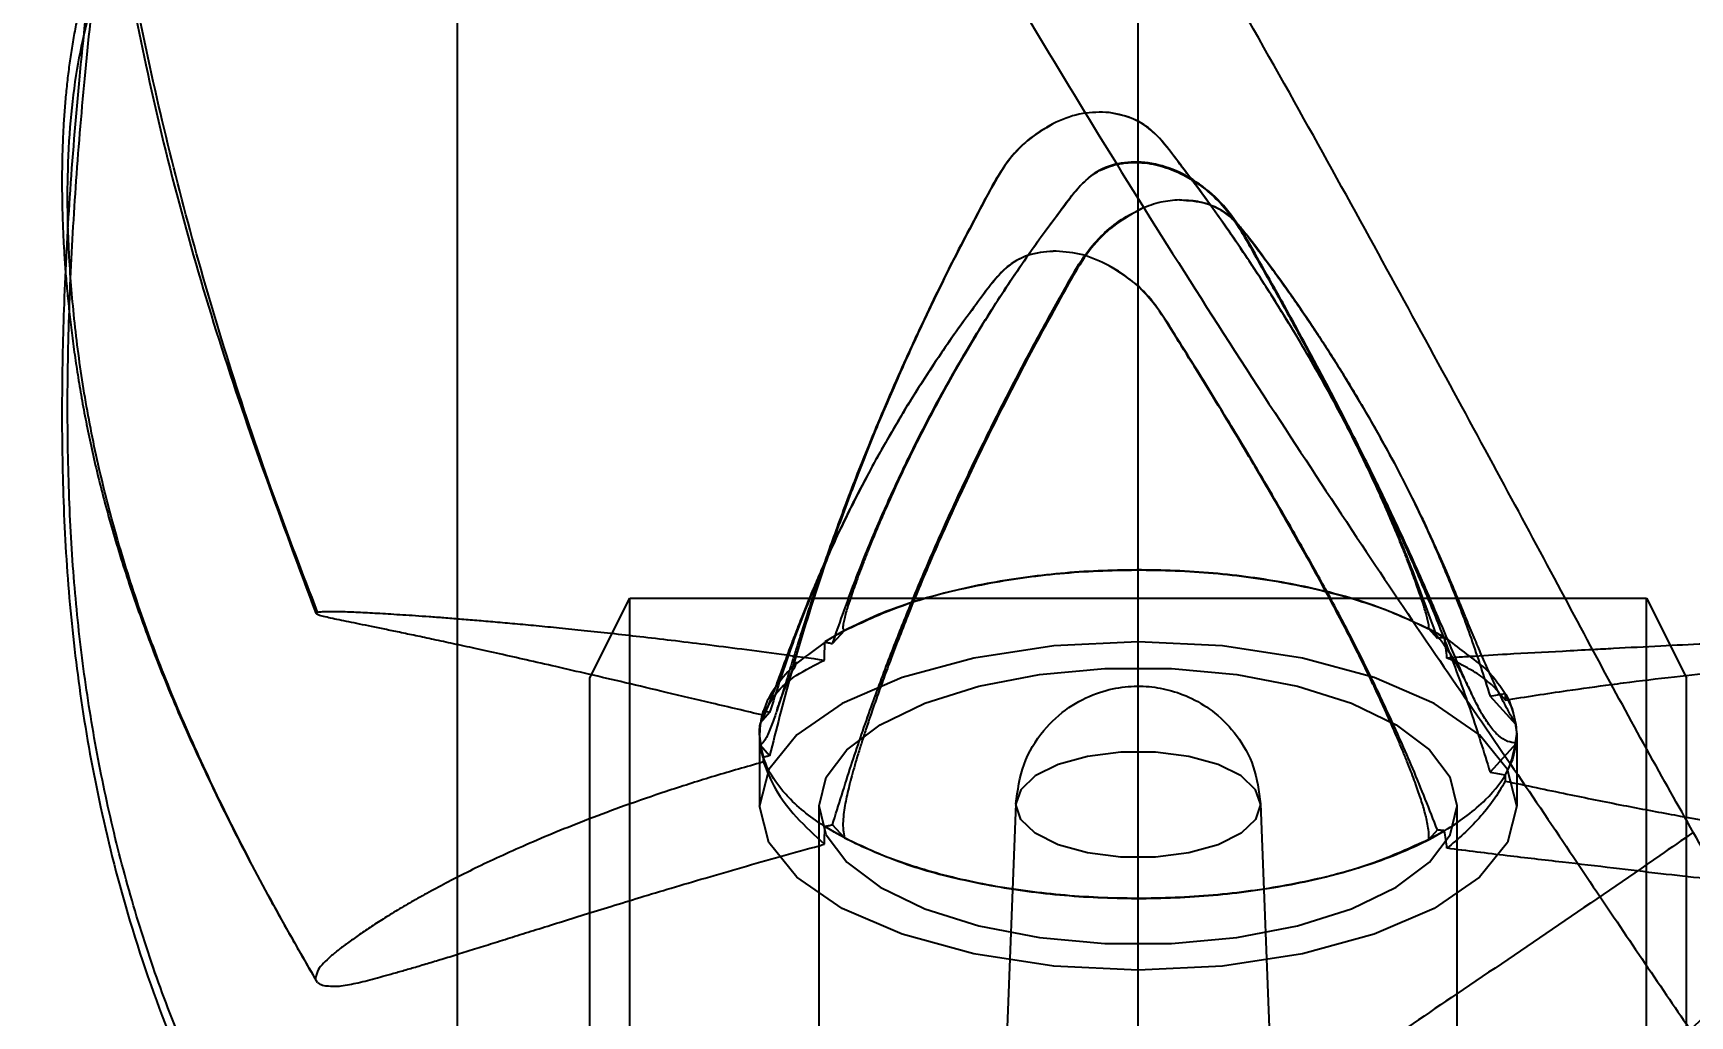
# Model space of a CAD drawing. Header units: millimetres. Extents: x 8981 to 59433, y 5244 to 14154.
# Drawn here: x 10587.6 to 10670.7, y 7798.9 to 7848.2 of the extents above; entities that cross this region are included whole.
import ezdxf

# ---------------------------------------------------------------- set-up
doc = ezdxf.new("R2010")
doc.units = ezdxf.units.MM
doc.linetypes.add('DASHED', pattern=[19.05, 12.7, -6.35])
for name, color, linetype in [('2虚线层', 6, 'DASHED'), ('4标注层', 3, 'Continuous'), ('6细线层', 4, 'Continuous')]:
    doc.layers.add(name, color=color, linetype=linetype)
doc.styles.get("Standard").update_dxf_attribs({"font": 'gbenor.shx', "bigfont": 'gbcbig.shx'})
doc.dimstyles.new('1-20英寸竖', dxfattribs={"dimscale": 20, "dimtxt": 3.5, "dimasz": 2.5, "dimexe": 1.5, "dimexo": 1, "dimgap": 0.5, "dimtad": 1, "dimdec": 0, "dimrnd": 1e-09, "dimzin": 12, "dimdsep": 46, "dimtxsty": 'Standard', "dimsah": 1, "dimcen": 0.09, "dimclrt": 1, "dimadec": 0, "dimazin": 3, "dimtfac": 1, "dimtdec": 0, "dimtofl": 0, "dimtmove": 0, "dimatfit": 3, "dimfxl": 0, "dimfrac": 2, "dimtolj": 1, "dimtzin": 12, "dimarcsym": 0})

# ---------------------------------------------------------------- blocks, each defined once
blk = doc.blocks.new('G$CE91B29D6')
at = {"layer": '6细线层'}
for p, q in [((101.382, -261.628), (101.382, 259.367)), ((135.535, -261.575), (135.535, 259.367)), ((104.288, 90.998), (104.319, 90.964)), ((96.368, 89.049), (96.397, 89.081)), ((75.882, 70.297), (73.882, 66.297)), ((75.882, 2.283), (75.882, 70.297)), ((126.882, 70.297), (75.882, 70.297)), ((128.882, 66.297), (126.882, 70.297)), ((126.882, 21.956), (126.882, 70.297)), ((142.643, 69.547), (142.634, 69.536)), ((86.013, 68.313), (86.4, 68.536)), ((86.368, 68.276), (86.801, 68.752)), ((86.4, 68.536), (86.801, 68.752)), ((86.708, 68.702), (86.707, 68.702)), ((116.12, 68.669), (116.716, 68.013)), ((73.882, 1.902), (73.882, 66.297)), ((128.882, 23.277), (128.882, 66.297)), ((82.412, 63.931), (83.727, 65.376)), ((82.607, 64.732), (82.977, 65.513)), ((82.412, 63.931), (82.607, 64.732)), ((119.871, 64.549), (120.336, 64.039)), ((120.191, 64.631), (120.275, 64.336)), ((120.275, 64.336), (120.336, 64.039)), ((82.382, 63.465), (82.382, 59.862)), ((120.382, 63.465), (120.382, 59.862)), ((82.412, 63), (83.727, 61.556)), ((82.412, 63), (82.607, 62.2)), ((119.871, 62.383), (120.336, 62.892)), ((82.607, 62.2), (82.977, 61.418)), ((85.382, 59.862), (85.731, 61.305)), ((82.382, 59.862), (82.858, 58.028)), ((85.382, 40.517), (85.382, 59.862)), ((95.247, 59.974), (94.197, 32.885)), ((95.246, 59.929), (95.247, 59.974)), ((107.516, 59.974), (108.566, 32.885)), ((107.516, 59.974), (107.517, 59.929)), ((117.032, 58.419), (117.382, 59.862)), ((117.382, 40.517), (117.382, 59.862)), ((86.013, 58.619), (86.4, 58.396)), ((86.368, 58.656), (86.801, 58.18)), ((86.4, 58.396), (86.801, 58.18)), ((116.12, 58.263), (116.716, 58.918)), ((82.858, 58.028), (84.263, 56.285)), ((142.548, 50.992), (142.607, 51.066))]:
    blk.add_line(p, q, dxfattribs=at)
for points in [[(116.12, 68.669), (116.624, 68.387), (117.104, 68.094)], [(82.382, 59.862), (82.858, 61.696), (84.263, 63.439), (86.527, 65.002), (89.535, 66.307), (93.138, 67.289), (97.154, 67.899), (101.382, 68.106), (105.609, 67.899), (109.625, 67.289), (113.228, 66.307), (116.236, 65.002), (118.5, 63.439)], [(117.382, 59.862), (117.032, 61.305), (115.998, 62.686), (114.326, 63.942), (112.088, 65.021), (109.382, 65.874), (106.326, 66.464), (103.054, 66.766), (99.709, 66.766), (96.437, 66.464), (93.382, 65.874), (90.675, 65.021), (88.437, 63.942), (86.765, 62.686), (85.731, 61.305)], [(118.5, 63.439), (119.905, 61.696), (120.382, 59.862)], [(95.247, 59.974), (95.494, 60.679), (96.22, 61.369), (97.364, 61.941), (98.833, 62.351), (100.508, 62.564), (102.255, 62.564), (103.93, 62.351), (105.4, 61.941), (106.543, 61.369), (107.269, 60.679), (107.516, 59.974)], [(120.191, 62.301), (120.275, 62.596), (120.336, 62.892)], [(84.263, 56.285), (86.527, 54.722), (89.535, 53.417), (93.138, 52.435), (97.154, 51.825), (101.382, 51.618), (105.609, 51.825), (109.625, 52.435), (113.228, 53.417), (116.236, 54.722), (118.5, 56.285), (119.905, 58.028), (120.382, 59.862)], [(117.032, 58.419), (115.998, 57.038), (114.326, 55.781), (112.088, 54.703), (109.382, 53.85), (106.326, 53.26), (103.054, 52.958), (99.709, 52.958), (96.437, 53.26), (93.382, 53.85), (90.675, 54.703), (88.437, 55.781), (86.765, 57.038), (85.731, 58.419), (85.382, 59.862)], [(95.246, 59.929), (95.494, 59.179), (96.22, 58.49), (97.364, 57.917), (98.833, 57.508), (100.508, 57.294), (102.255, 57.294), (103.93, 57.508), (105.4, 57.917), (106.543, 58.49), (107.269, 59.179), (107.517, 59.929)], [(116.12, 58.263), (116.624, 58.544), (117.104, 58.837)]]:
    blk.add_lwpolyline(points, dxfattribs=at)
for points in [[(142.548, 69.592), (144.748, 75.437), (146.861, 81.701), (148.725, 87.979), (150.34, 94.267), (151.703, 100.558), (152.821, 106.852), (153.702, 113.143), (154.357, 119.432), (154.797, 125.719), (155.035, 132.014), (155.084, 138.313), (154.953, 144.608), (154.653, 150.893), (154.194, 157.158), (153.581, 163.395), (152.821, 169.594), (151.919, 175.744), (150.877, 181.834), (149.692, 187.847), (148.366, 193.767), (146.893, 199.568), (146.075, 202.438), (145.268, 205.227), (144.444, 208.05), (143.398, 210.697), (140.111, 215.399)], [(48.991, 16.828), (49.136, 17.063), (49.533, 17.699), (49.967, 18.384), (50.438, 19.122), (50.95, 19.917), (51.503, 20.777), (52.097, 21.708), (52.734, 22.719), (53.416, 23.818), (54.147, 25.011), (54.932, 26.306), (55.774, 27.712), (56.68, 29.235), (57.659, 30.886), (58.715, 32.674), (59.856, 34.612), (61.088, 36.715), (62.417, 38.998), (63.849, 41.477), (65.395, 44.172), (67.063, 47.1), (68.866, 50.283), (70.821, 53.742), (72.946, 57.498), (75.247, 61.59), (77.702, 66.071), (80.326, 70.972), (83.189, 76.301), (86.328, 82.092), (89.763, 88.386), (93.544, 95.218), (97.658, 102.478), (101.63, 109.325), (105.124, 115.227), (108.217, 120.361), (110.973, 124.87), (113.445, 128.856), (115.674, 132.398), (117.692, 135.559), (119.525, 138.393), (121.196, 140.939), (122.722, 143.235), (124.12, 145.31), (125.401, 147.189), (126.579, 148.895), (127.664, 150.444), (128.665, 151.855), (129.589, 153.14), (130.444, 154.314), (131.235, 155.385), (131.968, 156.365), (132.648, 157.263), (133.279, 158.085), (133.865, 158.838), (134.412, 159.529), (134.921, 160.162), (135.397, 160.744), (135.84, 161.278), (136.254, 161.768), (136.641, 162.219), (137.001, 162.634), (137.34, 163.014), (137.659, 163.362), (137.961, 163.679), (138.247, 163.967), (138.524, 164.226), (138.795, 164.455), (139.054, 164.658)], [(142.548, 35.409), (144.748, 38.803), (146.861, 42.573), (148.725, 46.475), (150.34, 50.488), (151.703, 54.596), (152.821, 58.778), (153.702, 63.015), (154.357, 67.29), (154.797, 71.632), (155.035, 76.195), (155.084, 80.99), (154.953, 86.01), (154.653, 91.251), (154.194, 96.713), (153.581, 102.397), (152.821, 108.307), (151.919, 114.451), (150.877, 120.839), (149.692, 127.482), (148.366, 134.397), (146.893, 141.599), (145.268, 149.114), (144.444, 153.047), (143.398, 156.997), (141.9, 161.017), (140.111, 165.055)], [(140.458, 164.803), (143.75, 156.679), (145.82, 147.819), (147.661, 139.275), (149.274, 131.172), (150.695, 123.492), (151.925, 116.194), (152.968, 109.252), (153.832, 102.629), (154.511, 96.301), (154.99, 90.407), (155.269, 85.09), (155.371, 80.256), (155.307, 75.478), (155.003, 70.302), (154.405, 65.163), (153.438, 59.819), (151.962, 54.081), (149.729, 47.743), (146.523, 40.976), (142.33, 34.281)], [(140.358, 163.645), (140.287, 163.365), (140.198, 163.063), (140.094, 162.736), (139.973, 162.382), (139.834, 161.999), (139.679, 161.585), (139.506, 161.137), (139.315, 160.651), (139.103, 160.125), (138.868, 159.555), (138.608, 158.937), (138.321, 158.267), (138.003, 157.54), (137.652, 156.751), (137.265, 155.895), (136.838, 154.964), (136.368, 153.953), (135.85, 152.852), (135.278, 151.653), (134.649, 150.347), (133.954, 148.923), (133.186, 147.369), (132.339, 145.671), (131.403, 143.815), (130.368, 141.782), (129.223, 139.554), (127.954, 137.11), (126.545, 134.426), (124.979, 131.473), (123.235, 128.222), (121.289, 124.637), (119.113, 120.679), (116.675, 116.303), (113.936, 111.458), (110.844, 106.087), (107.337, 100.13), (103.336, 93.512), (98.793, 86.238), (94.248, 79.177), (90.169, 72.976), (86.465, 67.468), (83.097, 62.545), (80.078, 58.088), (77.359, 54.037), (74.873, 50.365), (72.588, 47.032), (70.49, 43.995), (68.564, 41.222), (66.795, 38.684), (65.17, 36.357), (63.676, 34.221), (62.299, 32.259), (61.029, 30.455), (59.857, 28.796), (58.773, 27.27), (57.772, 25.863), (56.849, 24.564), (56.001, 23.363), (55.221, 22.251), (54.504, 21.221), (53.847, 20.266), (53.242, 19.38), (52.684, 18.56), (52.165, 17.803), (51.682, 17.104), (51.231, 16.46), (50.809, 15.868), (50.414, 15.324), (50.043, 14.825), (49.696, 14.368), (49.371, 13.948), (49.066, 13.563), (48.78, 13.21), (48.513, 12.887), (48.196, 12.66), (47.828, 12.611), (47.47, 12.74)], [(153.495, 109.888), (151.166, 97.077), (147.493, 83.25), (142.642, 69.547)], [(142.548, 50.992), (144.748, 54.886), (146.861, 58.927), (148.725, 62.855), (150.34, 66.682), (151.703, 70.42), (152.821, 74.086), (153.702, 77.694), (154.357, 81.26), (154.797, 84.758), (155.035, 88.045), (155.084, 91.105), (154.953, 93.935), (154.653, 96.531), (154.194, 98.881), (153.581, 100.974), (152.821, 102.794), (151.919, 104.32), (150.877, 105.526), (149.692, 106.381), (148.366, 106.848), (147.647, 106.923), (146.893, 106.879), (146.075, 106.705), (145.729, 106.597)], [(152.676, 105.367), (152.892, 104.864), (153.283, 103.889), (153.707, 102.709), (154.066, 101.559), (154.344, 100.529), (154.557, 99.62), (154.733, 98.753), (154.881, 97.898), (155.007, 97.05), (155.111, 96.2), (155.197, 95.343), (155.265, 94.475), (155.316, 93.594), (155.351, 92.707), (155.369, 91.823), (155.372, 90.948), (155.361, 90.058), (155.339, 89.24), (155.305, 88.407), (155.254, 87.521), (155.186, 86.583), (155.099, 85.594), (154.992, 84.557), (154.864, 83.478), (154.713, 82.366), (154.537, 81.225), (154.335, 80.055), (154.103, 78.855), (153.842, 77.627), (153.547, 76.366), (153.214, 75.063), (152.838, 73.707), (152.412, 72.29), (151.93, 70.804), (151.386, 69.241), (150.776, 67.603), (150.094, 65.891), (149.343, 64.118), (148.522, 62.291), (147.633, 60.413), (146.676, 58.486), (145.653, 56.515), (144.559, 54.501), (143.405, 52.455), (142.698, 51.223)], [(98.696, 91.306), (99.076, 91.809), (99.835, 92.806), (100.642, 93.71), (101.644, 94.358), (102.834, 94.672)], [(98.697, 91.305), (99.481, 92.339), (100.444, 93.52), (101.539, 94.314), (102.84, 94.677)], [(102.84, 94.677), (104.165, 94.626), (105.496, 94.196)], [(105.491, 94.191), (106.766, 93.394), (107.871, 92.271), (108.766, 90.849), (109.621, 89.242), (110.521, 87.511), (111.453, 85.635), (112.428, 83.587), (113.445, 81.339), (114.499, 78.868), (115.58, 76.156), (116.673, 73.196), (117.765, 69.942), (118.841, 66.34), (119.871, 62.383)], [(105.496, 94.196), (106.747, 93.418), (107.824, 92.344), (108.701, 90.99), (109.525, 89.453), (110.388, 87.808), (111.282, 86.027), (112.241, 84.04), (113.2, 81.954), (114.066, 79.976), (114.815, 78.184), (115.471, 76.547), (116.048, 75.045), (116.551, 73.682), (116.989, 72.454), (117.144, 72.01)], [(104.319, 90.964), (103.652, 91.556), (102.702, 92.004), (101.614, 92.168), (100.495, 92.05), (99.479, 91.712), (98.554, 91.209), (97.681, 90.536), (96.868, 89.666), (96.195, 88.671), (95.611, 87.651), (95.044, 86.649), (94.478, 85.647), (93.902, 84.609), (93.297, 83.499), (92.64, 82.279), (91.919, 80.914), (91.152, 79.434), (90.347, 77.843), (89.493, 76.114), (88.589, 74.216), (87.641, 72.123), (86.665, 69.828), (85.677, 67.322), (84.693, 64.58), (83.727, 61.556)], [(84.67, 65.526), (84.914, 66.051), (85.362, 67.065), (85.862, 68.232), (86.415, 69.529), (87.043, 70.979), (87.77, 72.608), (88.623, 74.45), (89.596, 76.468), (90.694, 78.665), (91.938, 81.072), (93.166, 83.369), (94.273, 85.383), (95.293, 87.187), (96.228, 88.808), (97.245, 90.157), (98.467, 91.186), (99.831, 91.881), (101.231, 92.181), (102.566, 92.06), (103.717, 91.521), (104.287, 90.996)], [(96.252, 87.869), (97.364, 89.478), (98.443, 90.967), (98.697, 91.305)], [(96.608, 88.397), (97.48, 89.647), (98.295, 90.772), (98.694, 91.303)], [(104.287, 90.996), (104.646, 90.572), (105.537, 89.39), (106.48, 88.105), (107.466, 86.684), (108.518, 85.092), (109.582, 83.384), (110.505, 81.814), (111.308, 80.373), (112.019, 79.034), (112.639, 77.81), (113.171, 76.713), (113.63, 75.727), (114.029, 74.835), (114.379, 74.025), (114.688, 73.285), (114.954, 72.626), (115.181, 72.047), (115.377, 71.528), (115.554, 71.045), (115.714, 70.591), (115.853, 70.179), (115.968, 69.816), (116.063, 69.489), (116.139, 69.187), (116.186, 68.924), (116.183, 68.74), (116.12, 68.668)], [(116.716, 68.013), (115.692, 70.874), (114.659, 73.459), (113.638, 75.774), (112.647, 77.842), (111.689, 79.703), (110.765, 81.387), (109.883, 82.906), (109.046, 84.277), (108.209, 85.585), (107.359, 86.857), (106.524, 88.054), (105.734, 89.136), (105.03, 90.073), (104.394, 90.881), (104.319, 90.964)], [(96.369, 89.049), (96.854, 89.51), (97.984, 90.099), (99.28, 90.27)], [(99.306, 90.29), (98.401, 90.219), (97.544, 89.945), (96.757, 89.436), (96.397, 89.082)], [(99.306, 90.29), (100.25, 90.17), (101.199, 89.856)], [(101.199, 89.856), (102.469, 89.084), (103.605, 88.023), (104.526, 86.684), (105.38, 85.155), (106.287, 83.51), (107.231, 81.733), (108.236, 79.779), (109.266, 77.7), (110.215, 75.701), (111.03, 73.914), (111.75, 72.278), (112.386, 70.778), (112.937, 69.428), (113.413, 68.224), (113.828, 67.139), (114.191, 66.156), (114.512, 65.26), (114.795, 64.443), (115.038, 63.716), (115.246, 63.071), (115.43, 62.479), (115.597, 61.917), (115.747, 61.38), (115.877, 60.883), (115.985, 60.426), (116.074, 59.988), (116.145, 59.543), (116.187, 59.092), (116.182, 58.653), (116.12, 58.264)], [(116.716, 58.918), (115.781, 61.894), (114.836, 64.655), (113.899, 67.189), (112.984, 69.508), (112.096, 71.64), (111.236, 73.611), (110.407, 75.432), (109.62, 77.101), (108.856, 78.668), (108.087, 80.196), (107.311, 81.697), (106.548, 83.135), (105.823, 84.462), (105.165, 85.644), (104.575, 86.692), (103.948, 87.655), (103.163, 88.542), (102.22, 89.298), (101.199, 89.856)], [(96.397, 89.082), (96.108, 88.741), (95.534, 87.988), (94.972, 87.241), (94.411, 86.481), (93.838, 85.68), (93.234, 84.808), (92.578, 83.835), (91.858, 82.732), (91.095, 81.518), (90.294, 80.191), (89.446, 78.725), (88.547, 77.084), (87.606, 75.238), (86.638, 73.17), (85.66, 70.861), (84.684, 68.279), (83.727, 65.376)], [(84.982, 69.419), (85.303, 70.192), (85.786, 71.335), (86.32, 72.557), (86.923, 73.876), (87.616, 75.315), (88.428, 76.9), (89.357, 78.599), (90.404, 80.402), (91.599, 82.344), (92.822, 84.215), (93.944, 85.842), (94.972, 87.248), (95.911, 88.496), (96.369, 89.049)], [(86.537, 68.765), (87.608, 71.66), (88.858, 74.664), (90.102, 77.345), (91.322, 79.739), (92.5, 81.867), (93.616, 83.759), (94.668, 85.458), (95.665, 86.999), (96.608, 88.397)], [(86.863, 69.223), (86.942, 69.523), (87.034, 69.834), (87.135, 70.152), (87.248, 70.49), (87.378, 70.865), (87.53, 71.288), (87.704, 71.755), (87.899, 72.265), (88.121, 72.826), (88.376, 73.455), (88.674, 74.165), (89.013, 74.948), (89.392, 75.793), (89.818, 76.711), (90.301, 77.713), (90.856, 78.819), (91.508, 80.061), (92.27, 81.445), (93.114, 82.906), (94.054, 84.462), (95.112, 86.143), (96.252, 87.869)], [(102.84, 86.983), (104.165, 87.523), (105.496, 87.716)], [(105.491, 87.721), (106.766, 87.547), (107.871, 86.985), (108.766, 86.038), (109.621, 84.896), (110.521, 83.659), (111.453, 82.303), (112.428, 80.809), (113.445, 79.152), (114.499, 77.31), (115.58, 75.266), (116.673, 73.008), (117.765, 70.495), (118.841, 67.683), (119.871, 64.549)], [(105.496, 87.716), (106.747, 87.549), (107.824, 87.019), (108.701, 86.122), (109.525, 85.027), (110.388, 83.851), (111.282, 82.562), (112.241, 81.11), (113.2, 79.571), (114.066, 78.096), (114.815, 76.748), (115.471, 75.506), (116.048, 74.358), (116.551, 73.308), (116.989, 72.356), (117.372, 71.491), (117.709, 70.701), (118.008, 69.977), (118.274, 69.312), (118.51, 68.708), (118.718, 68.165), (118.901, 67.677), (119.064, 67.238), (119.21, 66.841), (119.345, 66.476), (119.471, 66.131), (119.595, 65.796), (119.721, 65.463), (119.853, 65.122), (119.997, 64.767), (120.158, 64.399)], [(86.368, 58.656), (87.608, 61.744), (88.858, 64.56), (90.102, 67.145), (91.322, 69.52), (92.5, 71.691), (93.616, 73.673), (94.668, 75.497), (95.665, 77.192), (96.608, 78.765), (97.48, 80.203), (98.295, 81.527), (99.076, 82.775), (99.835, 83.993), (100.642, 85.16), (101.644, 86.183), (102.834, 86.989)], [(86.801, 58.18), (86.809, 58.56), (86.863, 58.946), (86.942, 59.313), (87.034, 59.663), (87.135, 60.004), (87.248, 60.354), (87.378, 60.734), (87.53, 61.155), (87.704, 61.615), (87.899, 62.111), (88.121, 62.656), (88.376, 63.263), (88.674, 63.949), (89.013, 64.708), (89.392, 65.53), (89.818, 66.429), (90.301, 67.417), (90.856, 68.519), (91.508, 69.772), (92.27, 71.19), (93.114, 72.714), (94.054, 74.37), (95.112, 76.199), (96.252, 78.125), (97.364, 79.971), (98.443, 81.727), (99.481, 83.391), (100.444, 84.879), (101.539, 86.082), (102.84, 86.983)], [(116.12, 68.668), (113.373, 69.86), (110.124, 70.784), (106.509, 71.404), (102.68, 71.69), (98.796, 71.632), (95.02, 71.233), (91.511, 70.509), (88.414, 69.491), (86.708, 68.703)], [(86.801, 68.751), (89.565, 69.921), (92.822, 70.825), (96.434, 71.425), (100.249, 71.694), (104.106, 71.624), (107.859, 71.215), (111.343, 70.485), (114.41, 69.466), (116.121, 68.668)], [(117.144, 72.01), (117.372, 71.345), (117.709, 70.339), (118.008, 69.423), (118.274, 68.589), (118.51, 67.837), (118.718, 67.168), (118.872, 66.667)], [(83.714, 66.435), (84.108, 67.328), (84.48, 68.208), (84.869, 69.145), (84.982, 69.419)], [(86.801, 68.751), (86.809, 68.95), (86.863, 69.223)], [(142.548, 69.592), (142.305, 69.617), (141.995, 69.626), (141.645, 69.629), (141.261, 69.621), (140.847, 69.607), (140.403, 69.588), (139.927, 69.563), (139.417, 69.533), (138.868, 69.5), (138.276, 69.463), (137.639, 69.421), (136.953, 69.372), (136.215, 69.318), (135.421, 69.256), (134.565, 69.186), (133.643, 69.107), (132.649, 69.018), (131.578, 68.918), (130.423, 68.804), (129.177, 68.676), (127.832, 68.532), (126.379, 68.369), (124.807, 68.186), (123.108, 67.978), (121.268, 67.744), (119.275, 67.48), (117.115, 67.181)], [(120.188, 64.412), (122.77, 65.023), (125.065, 65.566), (127.114, 66.049), (128.95, 66.477), (130.6, 66.858), (132.086, 67.197), (133.428, 67.498), (134.639, 67.766), (135.735, 68.005), (136.727, 68.218), (137.626, 68.409), (138.441, 68.579), (139.178, 68.732), (139.843, 68.869), (140.442, 68.992), (140.981, 69.103), (141.467, 69.202), (141.895, 69.292), (142.25, 69.375), (142.519, 69.453), (142.634, 69.536)], [(142.548, 69.592), (142.641, 69.557), (142.637, 69.553)], [(48.244, 68.538), (48.353, 68.593), (48.561, 68.626), (48.819, 68.635), (49.1, 68.636), (49.404, 68.637), (49.732, 68.638), (50.086, 68.638), (50.468, 68.636), (50.881, 68.634), (51.327, 68.631), (51.808, 68.626), (52.327, 68.619), (52.888, 68.61), (53.493, 68.6), (54.146, 68.587), (54.85, 68.571), (55.609, 68.554), (56.428, 68.533), (57.31, 68.51), (58.26, 68.484), (59.282, 68.456), (60.384, 68.426), (61.57, 68.394), (62.85, 68.357), (64.231, 68.316), (65.721, 68.268), (67.33, 68.213), (69.066, 68.15), (70.943, 68.077), (72.972, 67.99), (75.166, 67.886), (77.536, 67.762), (78.577, 67.706)], [(77.641, 65.962), (77.042, 66.04), (74.481, 66.346), (72.153, 66.603), (70.036, 66.825), (68.105, 67.016), (66.337, 67.182), (64.717, 67.325), (63.228, 67.45), (61.86, 67.559), (60.601, 67.656), (59.439, 67.74), (58.366, 67.813), (57.374, 67.876), (56.458, 67.932), (55.611, 67.982), (54.828, 68.028), (54.104, 68.069), (53.435, 68.108), (52.817, 68.143), (52.245, 68.177), (51.717, 68.208), (51.228, 68.238), (50.775, 68.266), (50.357, 68.293), (49.97, 68.318), (49.613, 68.342), (49.282, 68.365), (48.976, 68.387), (48.693, 68.407), (48.442, 68.433), (48.244, 68.508)], [(85.854, 68.216), (83.955, 66.75)], [(86.707, 68.702), (86.706, 68.701), (86.6, 68.62), (86.514, 68.539), (86.389, 68.406), (86.207, 68.184), (85.943, 67.819), (85.568, 67.229), (85.108, 66.402), (84.67, 65.526)], [(86.708, 68.703), (85.854, 68.216)], [(85.89, 67.284), (85.952, 67.8), (86.013, 68.313)], [(86.013, 68.313), (86.191, 68.295), (86.368, 68.276)], [(86.368, 68.276), (86.47, 68.572)], [(86.47, 68.572), (86.537, 68.765)], [(116.121, 68.668), (116.937, 68.199)], [(116.937, 68.199), (118.509, 67.034)], [(78.577, 67.706), (80.099, 67.624), (82.878, 67.471), (84.74, 67.359)], [(84.74, 67.359), (85.467, 67.312)], [(117.104, 68.094), (116.91, 68.054), (116.716, 68.013)], [(117.115, 67.181), (117.11, 67.637), (117.104, 68.094)], [(83.955, 66.75), (83.57, 66.337)], [(83.572, 65.879), (84.282, 66.441), (85.061, 66.902)], [(85.061, 66.902), (85.345, 67.043)], [(85.345, 67.043), (85.89, 67.284)], [(85.467, 67.312), (85.89, 67.284)], [(120.188, 64.412), (119.573, 65.473), (118.538, 66.403), (117.115, 67.181)], [(118.509, 67.034), (118.824, 66.734), (119.749, 65.578)], [(118.527, 67.039), (118.515, 67.094)], [(119.496, 64.687), (119.271, 65.334), (118.948, 66.152), (118.721, 66.641), (118.577, 66.904), (118.536, 67.011), (118.515, 67.094)], [(118.872, 66.667), (118.901, 66.573)], [(118.901, 66.573), (119.064, 66.045), (119.21, 65.575)], [(82.969, 65.18), (79.854, 65.654), (77.641, 65.962)], [(83.57, 66.337), (82.779, 65.142), (82.382, 63.465)], [(82.969, 65.18), (83.572, 65.879)], [(83.287, 65.534), (83.695, 66.394)], [(83.695, 66.394), (83.714, 66.435)], [(107.516, 59.974), (107.108, 61.95), (106.109, 63.654), (104.854, 64.799), (103.472, 65.509), (102.18, 65.824), (100.981, 65.863), (99.851, 65.682), (98.696, 65.257), (97.541, 64.526), (96.449, 63.392), (95.61, 61.83), (95.247, 59.974)], [(82.846, 64.686), (83.287, 65.534)], [(82.977, 65.513), (82.973, 65.347), (82.969, 65.18)], [(83.727, 65.376), (83.352, 65.444), (82.977, 65.513)], [(83.736, 63.877), (84.136, 64.495), (84.515, 65.207), (84.67, 65.526)], [(119.21, 65.575), (119.345, 65.151), (119.471, 64.758), (119.495, 64.686)], [(119.749, 65.578), (119.989, 65.133)], [(119.989, 65.133), (120.254, 64.41)], [(57.262, 64.572), (57.211, 64.637), (57.486, 64.32), (58.954, 62.715), (62.075, 59.534), (66.727, 55.11), (78.82, 43.916), (98.058, 27.296), (117.117, 11.557), (122.182, 7.362), (124.128, 5.757), (125.414, 4.71), (131.455, -0.01), (138.453, -5.004), (140.497, -6.291), (141.014, -6.587), (141.265, -6.711), (141.287, -6.721)], [(82.413, 63.933), (82.551, 64.165)], [(82.551, 64.165), (82.846, 64.686)], [(119.495, 64.686), (119.595, 64.389), (119.721, 64.036), (119.853, 63.696), (119.997, 63.374), (120.158, 63.092), (120.335, 62.892)], [(119.871, 64.549), (120.031, 64.59), (120.07, 64.6)], [(120.07, 64.6), (120.191, 64.631)], [(120.158, 64.399), (120.335, 64.039)], [(120.191, 64.631), (120.19, 64.522), (120.188, 64.412)], [(120.254, 64.41), (120.335, 64.033)], [(120.382, 63.465), (120.372, 63.721), (120.335, 64.039)], [(120.335, 64.033), (120.382, 63.465)], [(82.381, 63.465), (82.412, 63.932)], [(82.381, 63.465), (82.412, 62.998)], [(116.12, 58.263), (113.373, 57.071), (110.124, 56.146), (106.509, 55.528), (102.68, 55.241), (98.796, 55.298), (95.02, 55.697), (91.511, 56.421), (88.414, 57.44), (85.86, 58.711), (83.955, 60.181), (82.779, 61.788), (82.382, 63.465)], [(82.854, 63.098), (83.303, 63.391), (83.736, 63.877)], [(119.259, 60.672), (119.989, 61.797), (120.382, 63.465)], [(120.382, 63.465), (120.372, 63.209), (120.336, 62.892)], [(82.413, 62.999), (82.854, 63.098)], [(119.871, 62.383), (120.031, 62.342), (120.191, 62.301)], [(83.727, 61.556), (83.352, 61.487), (82.977, 61.418)], [(120.188, 62.066), (119.573, 60.715), (118.538, 59.317), (117.115, 57.938)], [(120.191, 62.301), (120.19, 62.183), (120.188, 62.066)], [(120.188, 62.066), (120.382, 62.012)], [(120.382, 62.012), (122.77, 61.316), (125.065, 60.585), (127.114, 59.877), (128.95, 59.194), (130.6, 58.538), (132.086, 57.908), (133.428, 57.306), (134.639, 56.731), (135.735, 56.182), (136.727, 55.659), (137.626, 55.162), (138.441, 54.689), (139.178, 54.239), (139.843, 53.812), (140.442, 53.405), (140.981, 53.02), (141.467, 52.656), (141.895, 52.307)], [(82.969, 61.111), (79.854, 60.46), (77.042, 59.891), (74.481, 59.409), (72.153, 58.984), (70.036, 58.598), (68.105, 58.249), (66.337, 57.937), (64.717, 57.657), (63.228, 57.405), (61.86, 57.177), (60.601, 56.972), (59.439, 56.789), (58.366, 56.626), (57.374, 56.481), (56.458, 56.352), (55.611, 56.235), (54.828, 56.128), (54.104, 56.028), (53.435, 55.934), (52.817, 55.847), (52.245, 55.764), (51.717, 55.685), (51.228, 55.609), (50.775, 55.537), (50.357, 55.468), (49.97, 55.402), (49.613, 55.339), (49.282, 55.279), (48.976, 55.221), (48.693, 55.166), (48.442, 55.097), (48.281, 54.969), (48.244, 54.804)], [(82.977, 61.418), (82.973, 61.265), (82.969, 61.111)], [(82.969, 61.111), (83.572, 60.134), (84.282, 59.254), (85.061, 58.459), (85.89, 57.738)], [(86.801, 58.18), (89.565, 57.01), (92.822, 56.105), (96.434, 55.506), (100.249, 55.236), (104.106, 55.307), (107.859, 55.716), (111.343, 56.445), (114.41, 57.465), (116.937, 58.731), (118.824, 60.196), (119.259, 60.672)], [(140.429, -86.851), (140.476, -86.703), (140.477, -86.442), (140.459, -86.161), (140.436, -85.856), (140.407, -85.526), (140.358, -85.167), (140.287, -84.779), (140.198, -84.36), (140.094, -83.908), (139.973, -83.418), (139.834, -82.89), (139.679, -82.319), (139.506, -81.702), (139.315, -81.036), (139.103, -80.316), (138.868, -79.538), (138.608, -78.697), (138.321, -77.788), (138.003, -76.804), (137.652, -75.74), (137.265, -74.589), (136.838, -73.343), (136.368, -71.994), (135.85, -70.532), (135.278, -68.949), (134.649, -67.232), (133.954, -65.369), (133.186, -63.348), (132.339, -61.154), (131.403, -58.77), (130.368, -56.179), (129.223, -53.36), (127.954, -50.292), (126.545, -46.951), (124.979, -43.31), (123.235, -39.339), (121.289, -35.007), (119.113, -30.277), (116.675, -25.109), (113.936, -19.46), (110.844, -13.283), (107.337, -6.531), (103.336, 0.852), (98.793, 8.832), (94.248, 16.449), (90.169, 23.037), (86.465, 28.814), (83.097, 33.917), (80.078, 38.491), (77.359, 42.609), (74.873, 46.311), (72.588, 49.647), (70.49, 52.665), (68.564, 55.405), (66.795, 57.898), (65.392, 59.863)], [(73.53, 58.544), (75.206, 57.378), (85.397, 50.43)], [(85.89, 57.738), (85.952, 58.179), (86.013, 58.619)], [(86.013, 58.619), (86.191, 58.637), (86.368, 58.656)], [(117.104, 58.837), (116.91, 58.878), (116.716, 58.918)], [(117.115, 57.938), (117.11, 58.387), (117.104, 58.837)], [(72.175, 56.134), (72.972, 56.217), (75.166, 56.46), (77.536, 56.74), (80.099, 57.04), (82.878, 57.362), (85.89, 57.738)], [(117.382, 57.866), (117.115, 57.938)], [(119.339, 57.325), (119.275, 57.343), (117.382, 57.866)], [(141.261, 50.849), (140.847, 50.919), (140.403, 51.015), (139.927, 51.134), (139.417, 51.272), (138.868, 51.424), (138.276, 51.591), (137.639, 51.776), (136.953, 51.98), (136.215, 52.204), (135.421, 52.449), (134.565, 52.716), (133.643, 53.005), (132.649, 53.317), (131.578, 53.654), (130.423, 54.016), (129.177, 54.405), (127.832, 54.822), (126.379, 55.267), (124.807, 55.741), (123.108, 56.244), (121.268, 56.778), (119.339, 57.325)], [(141.895, 52.307), (142.25, 51.968), (142.519, 51.635), (142.634, 51.26)], [(141.995, 50.825), (141.645, 50.808), (141.261, 50.849)], [(142.548, 50.992), (142.305, 50.868), (141.995, 50.825)], [(142.698, 51.223), (142.607, 51.066)], [(142.607, 51.066), (142.61, 51.071), (142.641, 51.162)], [(142.641, 51.162), (142.634, 51.26)], [(85.397, 50.43), (94.123, 44.419), (108.947, 33.372)]]:
    blk.add_spline(points, degree=3, dxfattribs=at)
blk = doc.blocks.new('*D41')
at = {"layer": '4标注层', "color": 0, "lineweight": -2, "ltscale": 2, "transparency": 16777216}
for p, q in [((9988.067, 8131.065), (9988.067, 7097.996)), ((12994.567, 8131.065), (12994.567, 7097.996)), ((12944.567, 7127.996), (10038.067, 7127.996))]:
    blk.add_line(p, q, dxfattribs=at)
at = {"layer": '4标注层', "color": 0, "transparency": 16777216}
for points in [[(10038.067, 7136.329), (10038.067, 7119.663), (9988.067, 7127.996)], [(12944.567, 7119.663), (12944.567, 7136.329), (12994.567, 7127.996)]]:
    blk.add_solid(points, dxfattribs=at)
at = {"layer": 'Defpoints', "color": 0, "transparency": 16777216}
for p in [(9988.067, 8151.065), (12994.567, 8151.065), (9988.067, 7127.996)]:
    blk.add_point(p, dxfattribs=at)
at = {"layer": '4标注层', "color": 1, "ltscale": 3, "transparency": 16777216, "insert": (11419.339, 7127.996), "char_height": 70, "attachment_point": 5}
blk.add_mtext('\\A1;3007\\P[118.4"]', dxfattribs=at)

msp = doc.modelspace()

# ---------------------------------------------------------------- block references
at = {"layer": '2虚线层', "ltscale": 2, "xscale": -1}
msp.add_blockref('G$CE91B29D6', (10744.454, 7749.565), dxfattribs=at)

# ---------------------------------------------------------------- dimensions: what is measured, and where the dimension line sits
at = {"layer": '4标注层', "ltscale": 2}
dim = msp.add_linear_dim(base=(9988.067265364, 7127.995931957), p1=(12994.567265364, 8151.064796893), p2=(9988.067265364, 8151.064796893), dimstyle='1-20英寸竖', override={"dimpost": '\\X'}, dxfattribs=at)
dim.commit()
dim.dimension.update_dxf_attribs({"geometry": '*D41', "text_midpoint": (11419.338972373, 7127.995931957), "dimtype": 160})

doc.saveas('drawing.dxf')
